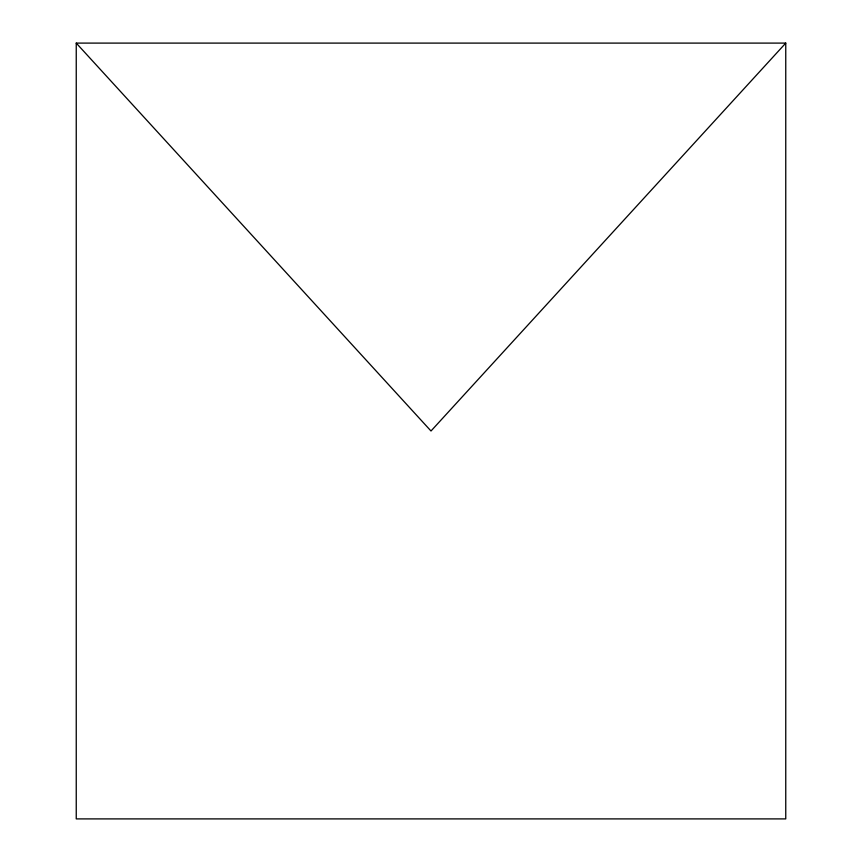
<?xml version="1.0" encoding="UTF-8"?>
<svg xmlns="http://www.w3.org/2000/svg" width="862" height="862" viewBox="0 0 862 862"><rect width="100%" height="100%" fill="white"/><g stroke="black" fill="none" stroke-linecap="round" stroke-linejoin="round"><path stroke-width="1.29" d="M785.756 43.1L431 431L76.244 43.1L785.756 43.1L785.756 818.9L76.244 818.9L76.244 43.1"/></g></svg>
